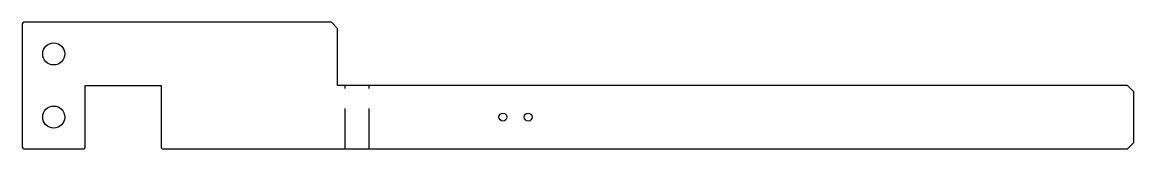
# Model space of a CAD drawing. Extents: x 0 to 352, y 0 to 40.
import ezdxf

# ---------------------------------------------------------------- set-up
doc = ezdxf.new("R2010")
doc.units = 0
doc.header["$MEASUREMENT"] = 0
doc.linetypes.add('DASHED', pattern=[19.05, 12.7, -6.35])
doc.layers.get('0').update_dxf_attribs({"linetype": 'CONTINUOUS'})

msp = doc.modelspace()

# ---------------------------------------------------------------- linework, layer by layer
for p, q in [((0, 39.5), (0, 0.5)), ((98, 40), (0.5, 40)), ((100, 38), (98, 40)), ((100, 20), (100, 38)), ((20, 0.5), (20, 20)), ((20, 20), (44, 20)), ((44, 20), (44, 0.5)), ((350.4, 20), (100, 20)), ((352.4, 18), (350.4, 20)), ((352.4, 2), (352.4, 18)), ((0.5, 0), (19.5, 0)), ((44.5, 0), (350.4, 0)), ((350.4, 0), (352.4, 2))]:
    msp.add_line(p, q)
at = {"linetype": 'DASHED'}
for p, q in [((102.4, 0), (102.4, 20)), ((110, 0), (110, 20))]:
    msp.add_line(p, q, dxfattribs=at)
for centre, radius in [((10, 30), 3.5), ((10, 10), 3.5), ((152.4, 10), 1.25), ((160.4, 10), 1.25)]:
    msp.add_circle(centre, radius)
for centre, start, end in [((0.5, 39.5), 90, 180), ((0.5, 0.5), 180, 270), ((19.5, 0.5), 270, 0), ((44.5, 0.5), 180, 270)]:
    msp.add_arc(centre, 0.5, start, end)

doc.saveas('drawing.dxf')
